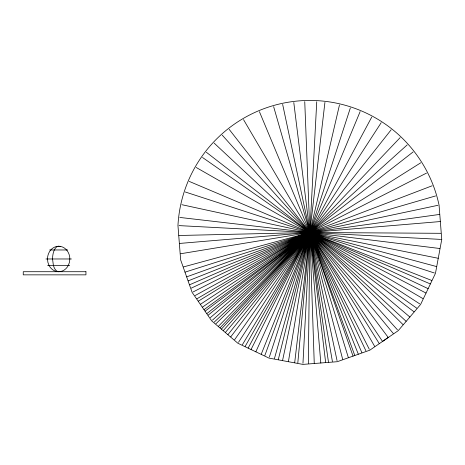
<?xml version="1.0" encoding="UTF-8"?>
<svg xmlns="http://www.w3.org/2000/svg" width="465" height="465" viewBox="0 0 465 465"><rect width="100%" height="100%" fill="white"/><g stroke="black" fill="none" stroke-linecap="round" stroke-linejoin="round"><path stroke-width="0.7" d="M308.353 363.444L309.853 232.5L304.749 101.649M302.965 363.27L316.741 101.73M297.809 362.898L309.853 232.5L339.473 104.945M294.711 362.572L324.919 102.416M288.405 361.683L309.853 232.5L360.137 111.588M282.54 360.573L309.853 232.5L371.733 117.093M278.297 359.596L309.853 232.5L293.793 102.538M274.431 358.573L309.853 232.5L391.129 129.822M269.357 357.033L350.348 107.967M264.852 355.475L309.853 232.5L400.127 137.64M261.278 354.109L309.853 232.5L413.1 151.945M255.837 351.796L309.853 232.5L420.72 162.814M251.048 349.506L309.853 232.5L432.183 185.768M248.182 348.023L309.853 232.5L273.635 106.654M245.171 346.367L309.853 232.5L435.595 195.934M242.37 344.728L309.853 232.5L437.949 205.303M238.504 342.31L381.201 122.69M234.627 339.688L309.853 232.5L439.553 214.429M230.756 336.869L309.853 232.5L440.803 233.308M227.926 334.661L309.853 232.5L439.82 248.508M225.327 332.522L309.853 232.5L438.239 258.29M223.223 330.702L309.853 232.5L436.315 266.497M221.416 329.081L309.853 232.5L259.406 111.652M220.079 327.837L309.853 232.5L431.706 280.453M218.451 326.279L309.853 232.5L430.288 283.917M215.94 323.762L309.853 232.5L428.143 288.678M214.307 322.053L309.853 232.5L425.969 293.043M212.517 320.1L407.189 144.9M210.36 317.647L309.853 232.5L422.9 298.6M208.25 315.119L309.853 232.5L419.663 303.848M206.96 313.503L309.853 232.5L416.721 308.179M205.135 311.132L309.853 232.5L414.042 311.829M204.036 309.644L309.853 232.5L409.874 317.025M202.327 307.243L309.853 232.5L406.102 321.292M200.363 304.331L309.853 232.5L402.981 324.564M198.334 301.146L309.853 232.5L393.262 333.452M196.928 298.809L309.853 232.5L388.199 337.427L382.538 341.438L309.853 232.5L243.509 119.598M195.097 295.577L309.853 232.5L379.242 343.559M193.161 291.921L426.545 173.079M191.301 288.126L309.853 232.5L374.616 346.32M189.761 284.714L309.853 232.5L369.274 349.192M188.162 280.877L309.853 232.5L365.92 350.843M186.645 276.873L309.853 232.5L361.88 352.673M185.047 272.147L309.853 232.5L358.306 354.161M183.506 266.922L309.853 232.5L354.801 355.498M180.635 253.751L309.853 232.5L353.04 356.126M179.356 243.457L440.343 221.543M178.932 235.493L309.853 232.5L348.378 357.661M49.662 249.967L67.675 249.967M45.93 258.976L71.407 258.976M47.639 265.346L69.704 265.346M179.083 225.612L440.622 239.388M179.769 217.434L309.853 232.5L342.659 359.276M181.885 204.705L309.853 232.5L332.417 361.491M185.32 192.004L434.386 272.996M189.272 181.42L309.853 232.5L328.47 362.125M196.189 167.464L309.853 232.5L325.657 362.497M202.519 157.478L309.853 232.5L320.809 362.991M206.361 152.264L309.853 232.5L314.247 363.38M214.15 143.115L309.853 232.5L229.164 129.357M222.253 135.164L397.453 329.836M282.656 104.404L337.049 360.596M60.252 246.671A12.741 6.115 -90 0 0 58.671 246.235A12.741 11.177 90 0 0 50.766 249.967A12.741 11.177 -90 0 0 47.494 258.976L47.872 262.272L48.988 265.346A12.741 11.177 -90 0 0 68.349 265.346L69.465 262.272L69.849 258.976A12.741 11.177 -90 0 0 58.671 246.235A12.741 6.115 90 0 0 54.347 249.967A12.741 6.115 -90 0 0 52.557 258.976L53.376 265.346A12.741 6.115 90 0 0 58.671 271.717M441.75 239.446L435.461 273.344L420.604 304.465L398.209 330.679L369.785 350.197L337.282 361.7L302.907 364.397L269.008 358.108L237.888 343.257L211.674 320.856L192.155 292.433L180.653 259.929L177.956 225.554A132.083 132.083 0 0 1 439.053 205.071L441.75 239.446M85.944 271.717L23.25 271.717L23.25 274.85L85.944 274.85L85.944 271.717"/></g></svg>
